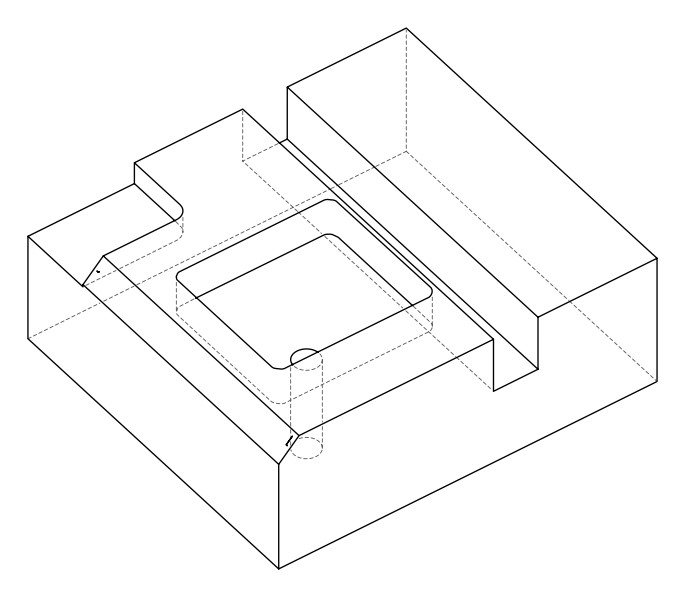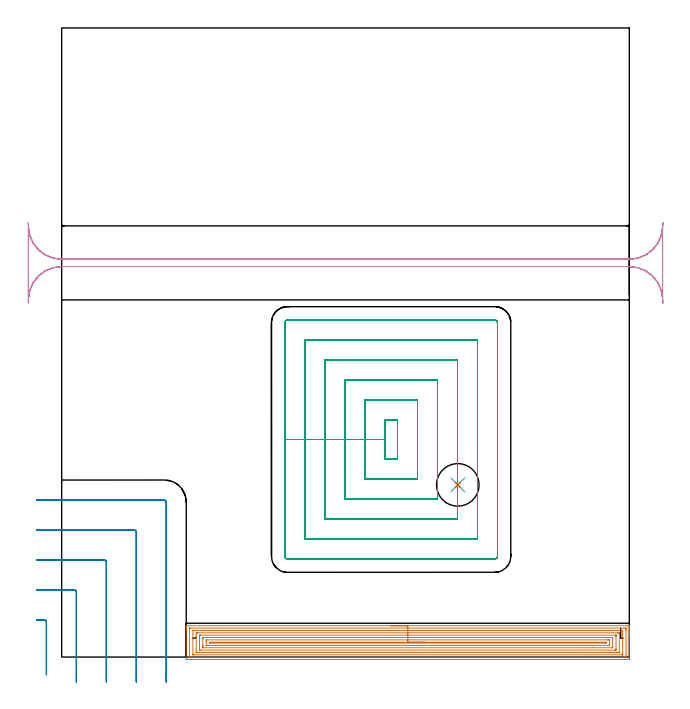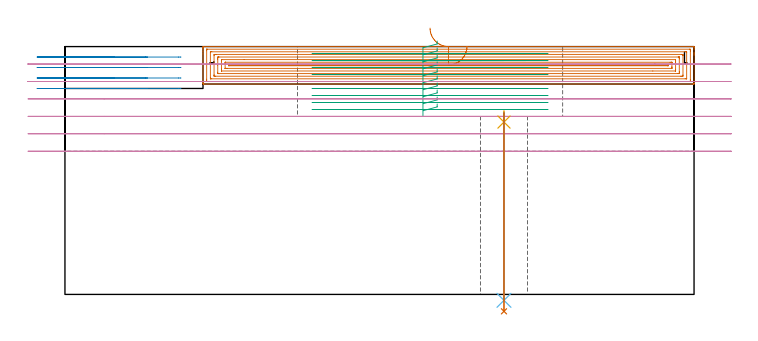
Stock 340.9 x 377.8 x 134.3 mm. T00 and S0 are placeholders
(PLAN: 7 operations, 6 tool changes, 72.7 min)
(1 AREA_MILL | FG_CHAMFER_SURFACE | UGT0205_001 | 17.26 min | 56479 mm3)
(2 MILL_CORNER_NOTCH_RECTANGULAR | CORNER_NOTCH_RECTANGULAR | UGT0201_106 | Follow Part, ap 6, ae 75% | 5.05 min | 178005 mm3)
(3 MILL_RECTANGULAR_POCKET | POCKET_RECTANGULAR_STRAIGHT | NXT0201_012 | Follow Part, ap 4, ae 75% | 38.57 min | 865768 mm3)
(4 MILL_RECTANGULAR_SLOT | SLOT_RECTANGULAR | UGT0201_019 | Follow Part, ap 10, ae 75% | 10.93 min | 858275 mm3)
(5 SPOT_DRILL | STEP1HOLE | NXT0321_9005460120000 | 0.06 min | 183 mm3)
(6 DRILL_THROUGH_HOLE_INTO_CENTER | STEP1HOLE | NXT0301_065 | 0.42 min | 6560 mm3)
(7 DRILL_TO_ENLARGE_THROUGH_HOLE | STEP1HOLE | UGT0301_386 | 0.44 min | 42388 mm3)
(TOOL UGT0205_001 | Chamfer Mill 20 x 3 x 45 deg. | D20 FL50 Z2)
(TOOL UGT0201_106 | End Mill 24 mm | D24 FL25 Z2)
(TOOL NXT0201_012 | ENDMILL 16mm [2P460-1600-NA 1630] | D16 FL38 Z6)
(TOOL UGT0201_019 | End mill 40 mm | D40 FL63 Z6)
(TOOL NXT0321_9005460120000 | NC Spot Drill, 142deg, 12mm, Carbide, Uncoated | D12 PA142 FL30 Z2)
(TOOL NXT0301_065 | Carbide Drill 9.4mm [860.1-0940-075A1-MM 2214] | D9.4 PA140 FL98 Z2)
(TOOL UGT0301_386 | Twist Drill 25.5 mm | D25.5 PA118 FL165 Z2)
(OP 1 AREA_MILL)
G17 G21 G94 G90
T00 M6
G54
G17 G0 G90 X197.85 Y18.8 S1061 M3
G43 Z144.3 H0
G94 G1 X197.888 Z143.428 F250.
X198.002 Z142.563
X198.191 Z141.712
X198.453 Z140.88
X198.787 Z140.074
X199.19 Z139.3
X199.658 Z138.564
X200.19 Z137.872
X200.779 Z137.229
X201.422 Z136.639
X202.114 Z136.108
X202.85 Z135.64
X203.624 Z135.237
X204.43 Z134.903
X205.262 Z134.641
X206.114 Z134.452
X206.978 Z134.338
X207.85 Z134.3
X340.748
X340.89 Y18.794 Z134.293
X340.9 Y18.491 Z133.99
Y18.067 Z133.566
Y17.466 Z132.96
Y15.402 Z130.899
Y14.821 Z130.316
Y14.23 Z129.725
Y-1.047 Z114.45
X340.897 Y-1.34 Z114.157
X340.89 Y-1.492 Z114.005
X340.737 Y-1.499 Z113.999
X340.302 Y-1.5 Z114.
X75.398 Y-1.499 Z114.001
X74.945 Y-1.495 Z114.003
X74.809 Y-1.491 Z114.006
X74.805 Y-1.047 Z114.45
X74.8 Y-0.456 Z115.041
Y14.821 Z130.316
Y16.283 Z131.78
Y17.466 Z132.96
Y18.067 Z133.566
Y18.347 Z133.846
X74.801 Y18.492 Z133.991
X74.81 Y18.794 Z134.293
X74.952 Y18.8 Z134.3
X207.85
Y17.386 Z132.886
X338.518 Y17.385 Z132.885
X338.6 Y17.384 Z132.884
X338.88 Y17.379 Z132.879
X338.89 Y17.289 Z132.789
X338.897 Y17.091 Z132.591
X338.899 Y16.584 Z132.084
X338.9 Y16.206 Z131.706
Y0.716 Z116.216
X338.898 Y0.34 Z115.84
X338.89 Y-0.039 Z115.461
X338.888 Y-0.08 Z115.42
X338.872 Y-0.081 Z115.419
X338.822 Y-0.084 Z115.416
X338.721 Y-0.085 Z115.415
X338.518 Y-0.086 Z115.414
X77.182 Y-0.085 Z115.415
X77.1 Y-0.084 Z115.416
X76.82 Y-0.079 Z115.421
X76.81 Y0.011 Z115.511
X76.803 Y0.209 Z115.709
X76.801 Y0.716 Z116.216
X76.8 Y1.094 Z116.594
Y16.584 Z132.084
X76.802 Y16.96 Z132.46
X76.81 Y17.339 Z132.839
X76.812 Y17.38 Z132.88
X76.828 Y17.381 Z132.881
X76.878 Y17.384 Z132.884
X76.979 Y17.385 Z132.885
X77.182 Y17.386 Z132.886
X207.85
Y15.971 Z131.471
X336.462
X336.734 Y15.97 Z131.47
X336.824 Y15.968 Z131.468
X336.888 Y15.965 Z131.465
X336.893 Y15.866 Z131.366
X336.898 Y15.702 Z131.202
X336.9 Y15.539 Z131.039
X336.899 Y1.434 Z116.934
X336.895 Y1.379 Z116.879
X336.89 Y1.34 Z116.84
X336.868 Y1.335 Z116.835
X336.734 Y1.333 Z116.833
X336.114 Y1.329 Z116.829
X79.238
X78.966 Y1.33 Z116.83
X78.876 Y1.332 Z116.832
X78.812 Y1.335 Z116.835
X78.807 Y1.434 Z116.934
X78.802 Y1.598 Z117.098
X78.8 Y1.761 Z117.261
X78.801 Y15.865 Z131.365
X78.805 Y15.921 Z131.421
X78.81 Y15.959 Z131.459
X78.832 Y15.965 Z131.465
X78.966 Y15.967 Z131.467
X79.586 Y15.971 Z131.471
X207.85
Y14.557 Z130.057
X334.058
X334.326 Y14.556 Z130.056
X334.787 Y14.55 Z130.05
X334.89 Y14.545 Z130.045
X334.895 Y14.364 Z129.864
X334.9 Y13.989 Z129.489
Y13.939 Z129.439
X334.899 Y3.361 Z118.861
X334.89 Y2.945 Z118.445
X334.882 Y2.75 Z118.25
X334.68 Y2.746 Z118.246
X334.058 Y2.743 Z118.243
X333.792
X81.642
X81.374 Y2.744 Z118.244
X80.913 Y2.75 Z118.25
X80.81 Y2.755 Z118.255
X80.805 Y2.936 Z118.436
X80.8 Y3.311 Z118.811
Y3.361 Z118.861
X80.801 Y13.939 Z129.439
X80.81 Y14.355 Z129.855
X80.818 Y14.55 Z130.05
X81.02 Y14.554 Z130.054
X81.642 Y14.557 Z130.057
X81.908
X207.85
Y13.143 Z128.643
X332.361
X332.533 Y13.141 Z128.641
X332.874 Y13.136 Z128.636
X332.891 Y13.119 Z128.619
X332.894 Y13.099 Z128.599
X332.897 Y13.058 Z128.558
X332.9 Y12.44 Z127.94
Y12.176 Z127.676
Y5.124 Z120.624
X332.898 Y4.507 Z120.007
X332.893 Y4.242 Z119.742
X332.89 Y4.172 Z119.672
X332.62 Y4.163 Z119.663
X332.447 Y4.158 Z119.658
X332.361 Y4.157 Z119.657
X332.274
X83.339
X83.167 Y4.159 Z119.659
X82.829 Y4.164 Z119.664
X82.81 Y4.242 Z119.742
X82.802 Y4.859 Z120.359
X82.8 Y8.827 Z124.327
Y11.913 Z127.413
Y12.176 Z127.676
X82.802 Y12.793 Z128.293
X82.807 Y13.058 Z128.558
X82.81 Y13.128 Z128.628
X83.081 Y13.137 Z128.637
X83.253 Y13.142 Z128.642
X83.34 Y13.143 Z128.643
X83.426
X207.85
Y11.729 Z127.229
X330.754 Y11.728 Z127.228
X330.832 Y11.726 Z127.226
X330.876 Y11.722 Z127.222
X330.89 Y11.72 Z127.22
X330.891 Y11.699 Z127.199
X330.897 Y11.295 Z126.795
X330.9 Y10.89 Z126.39
Y10.413 Z125.913
Y6.482 Z121.982
X330.898 Y6.005 Z121.505
X330.895 Y5.606 Z121.106
X330.89 Y5.58 Z121.08
X330.873 Y5.577 Z121.077
X330.82 Y5.574 Z121.074
X330.71 Y5.572 Z121.072
X318.562 Y5.571 Z121.071
X84.946 Y5.572 Z121.072
X84.868 Y5.574 Z121.074
X84.824 Y5.578 Z121.078
X84.81 Y5.58 Z121.08
X84.809 Y5.601 Z121.101
X84.803 Y6.005 Z121.505
X84.8 Y6.41 Z121.91
Y6.887 Z122.387
Y10.818 Z126.318
X84.802 Y11.295 Z126.795
X84.805 Y11.694 Z127.194
X84.81 Y11.72 Z127.22
X84.827 Y11.723 Z127.223
X84.88 Y11.726 Z127.226
X84.99 Y11.728 Z127.228
X97.117 Y11.729 Z127.229
X207.85
Y10.315 Z125.815
X327.914
X328.707 Y10.314 Z125.814
X328.809 Y10.312 Z125.812
X328.874 Y10.308 Z125.808
X328.891 Y10.3 Z125.8
X328.896 Y10.29 Z125.79
X328.899 Y10.277 Z125.777
X328.9 Y7.768 Z123.268
Y7.578 Z123.078
X328.897 Y7.386 Z122.886
X328.89 Y7.007 Z122.507
X328.874 Y6.992 Z122.492
X328.854 Y6.989 Z122.489
X328.806 Y6.987 Z122.487
X328.707 Y6.985 Z122.485
X328.607
X87.786
X86.993 Y6.986 Z122.486
X86.891 Y6.988 Z122.488
X86.826 Y6.992 Z122.492
X86.809 Y7. Z122.5
X86.804 Y7.01 Z122.51
X86.801 Y7.023 Z122.523
X86.8 Y9.532 Z125.032
Y9.722 Z125.222
X86.803 Y9.914 Z125.414
X86.81 Y10.293 Z125.793
X86.826 Y10.308 Z125.808
X86.846 Y10.311 Z125.811
X86.894 Y10.313 Z125.813
X86.993 Y10.314 Z125.814
X87.093 Y10.315 Z125.815
X207.85
Y8.9 Z124.4
X326.836
X326.865 Y8.898 Z124.398
X326.888 Y8.894 Z124.394
X326.892 Y8.856 Z124.356
X326.9 Y8.673 Z124.173
Y8.65 Z124.15
X326.893 Y8.436 Z123.936
X326.891 Y8.414 Z123.914
X326.84 Y8.407 Z123.907
X326.707 Y8.402 Z123.902
X326.538 Y8.4 Z123.9
X88.864
X88.835 Y8.402 Z123.902
X88.812 Y8.406 Z123.906
X88.808 Y8.444 Z123.944
X88.8 Y8.627 Z124.127
Y8.65 Z124.15
X88.807 Y8.864 Z124.364
X88.809 Y8.886 Z124.386
X88.86 Y8.893 Z124.393
X88.993 Y8.898 Z124.398
X89.162 Y8.9 Z124.4
X207.85
X208.722 Z124.439
X209.586 Z124.552
X210.438 Z124.741
X211.27 Z125.004
X212.076 Z125.337
X212.85 Z125.74
X213.586 Z126.209
X214.278 Z126.74
X214.921 Z127.329
X215.51 Z127.973
X216.042 Z128.665
X216.51 Z129.4
X216.913 Z130.174
X217.247 Z130.98
X217.509 Z131.812
X217.698 Z132.664
X217.812 Z133.529
X217.85 Z134.4
G0 Z144.3
M5
M2
(OP 2 MILL_CORNER_NOTCH_RECTANGULAR)
G17 G21 G94 G90
T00 M6
G54
G17 G0 G90 X-9.2 Y-10.705 S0 M3
G43 Z144.3 H0
Z128.625
G94 G1 Y-7.705 F250.
Y21.107 F500.
G3 X-10.393 Y22.3 R1.2
G1 X-12.
X-15. F250.
G0 Z144.3
X8.8 Y-15.
Z128.625
G1 Y-12.
Y39.106 F500.
G3 X7.606 Y40.3 R1.2
G1 X-12.
X-15. F250.
G0 Z144.3
X26.8 Y-15.
Z128.625
G1 Y-12.
Y57.106 F500.
G3 X25.606 Y58.3 R1.2
G1 X-12.
X-15. F250.
G0 Z144.3
X44.8 Y-15.
Z128.625
G1 Y-12.
Y75.105 F500.
G3 X43.605 Y76.3 R1.2
G1 X-12.
X-15. F250.
G0 Z144.3
X62.8 Y-15.
Z128.625
G1 Y-12.
Y93.105 F500.
G3 X61.605 Y94.3 R1.2
G1 X-12.
X-15. F250.
G0 Z144.3
X-9.2 Y-10.705
Z122.95
G1 Y-7.705
Y21.107 F500.
G3 X-10.393 Y22.3 R1.2
G1 X-12.
X-15. F250.
G0 Z144.3
X8.8 Y-15.
Z122.95
G1 Y-12.
Y39.106 F500.
G3 X7.606 Y40.3 R1.2
G1 X-12.
X-15. F250.
G0 Z144.3
X26.8 Y-15.
Z122.95
G1 Y-12.
Y57.106 F500.
G3 X25.606 Y58.3 R1.2
G1 X-12.
X-15. F250.
G0 Z144.3
X44.8 Y-15.
Z122.95
G1 Y-12.
Y75.105 F500.
G3 X43.605 Y76.3 R1.2
G1 X-12.
X-15. F250.
G0 Z144.3
X62.8 Y-15.
Z122.95
G1 Y-12.
Y93.105 F500.
G3 X61.605 Y94.3 R1.2
G1 X-12.
X-15. F250.
G0 Z144.3
X-9.2 Y-10.705
Z117.275
G1 Y-7.705
Y21.107 F500.
G3 X-10.393 Y22.3 R1.2
G1 X-12.
X-15. F250.
G0 Z144.3
X8.8 Y-15.
Z117.275
G1 Y-12.
Y39.106 F500.
G3 X7.606 Y40.3 R1.2
G1 X-12.
X-15. F250.
G0 Z144.3
X26.8 Y-15.
Z117.275
G1 Y-12.
Y57.106 F500.
G3 X25.606 Y58.3 R1.2
G1 X-12.
X-15. F250.
G0 Z144.3
X44.8 Y-15.
Z117.275
G1 Y-12.
Y75.105 F500.
G3 X43.605 Y76.3 R1.2
G1 X-12.
X-15. F250.
G0 Z144.3
X62.8 Y-15.
Z117.275
G1 Y-12.
Y93.105 F500.
G3 X61.605 Y94.3 R1.2
G1 X-12.
X-15. F250.
G0 Z144.3
X-9.2 Y-10.705
Z111.6
G1 Y-7.705
Y21.107 F500.
G3 X-10.393 Y22.3 R1.2
G1 X-12.
X-15. F250.
G0 Z144.3
X8.8 Y-15.
Z111.6
G1 Y-12.
Y39.106 F500.
G3 X7.606 Y40.3 R1.2
G1 X-12.
X-15. F250.
G0 Z144.3
X26.8 Y-15.
Z111.6
G1 Y-12.
Y57.106 F500.
G3 X25.606 Y58.3 R1.2
G1 X-12.
X-15. F250.
G0 Z144.3
X44.8 Y-15.
Z111.6
G1 Y-12.
Y75.105 F500.
G3 X43.605 Y76.3 R1.2
G1 X-12.
X-15. F250.
G0 Z144.3
X62.8 Y-15.
Z111.6
G1 Y-12.
Y93.105 F500.
G3 X61.605 Y94.3 R1.2
G1 X-12.
X-15. F250.
G0 Z144.3
M5
M2
(OP 3 MILL_RECTANGULAR_POCKET)
G17 G21 G94 G90
T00 M6
G54
G17 G0 G90 X201.7 Y136.509 S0 M3
G43 Z144.3 H1
Z137.3
G94 G1 Y142.4 Z135.722 F250.
X194. Z133.658
Y130.65 Z130.51
Y118.9 F500.
X201.7
Y142.4
X194.
Y130.65
X182.
Y106.9
X213.7
Y154.4
X182.
Y130.65
X170.
Y94.9
X225.7
Y166.4
X170.
Y130.65
X158.
Y82.9
X237.7
Y178.4
X158.
Y130.65
X146.
Y70.9
X249.7
Y190.4
X146.
Y130.65
X134.
Y60.5
G3 X135.6 Y58.9 R1.6
G1 X260.1
G3 X261.7 Y60.5 R1.6
G1 Y200.8
G3 X260.1 Y202.4 R1.6
G1 X135.6
G3 X134. Y200.8 R1.6
G1 Y130.65
Y129.65
G0 X201.7 Y136.509 Z133.51
G1 Y142.4 Z131.932 F250.
X194. Z129.868
Y130.65 Z126.72
Y118.9 F500.
X201.7
Y142.4
X194.
Y130.65
X182.
Y106.9
X213.7
Y154.4
X182.
Y130.65
X170.
Y94.9
X225.7
Y166.4
X170.
Y130.65
X158.
Y82.9
X237.7
Y178.4
X158.
Y130.65
X146.
Y70.9
X249.7
Y190.4
X146.
Y130.65
X134.
Y60.5
G3 X135.6 Y58.9 R1.6
G1 X260.1
G3 X261.7 Y60.5 R1.6
G1 Y200.8
G3 X260.1 Y202.4 R1.6
G1 X135.6
G3 X134. Y200.8 R1.6
G1 Y130.65
Y129.65
G0 X201.7 Y136.509 Z129.72
G1 Y142.4 Z128.142 F250.
X194. Z126.078
Y130.65 Z122.93
Y118.9 F500.
X201.7
Y142.4
X194.
Y130.65
X182.
Y106.9
X213.7
Y154.4
X182.
Y130.65
X170.
Y94.9
X225.7
Y166.4
X170.
Y130.65
X158.
Y82.9
X237.7
Y178.4
X158.
Y130.65
X146.
Y70.9
X249.7
Y190.4
X146.
Y130.65
X134.
Y60.5
G3 X135.6 Y58.9 R1.6
G1 X260.1
G3 X261.7 Y60.5 R1.6
G1 Y200.8
G3 X260.1 Y202.4 R1.6
G1 X135.6
G3 X134. Y200.8 R1.6
G1 Y130.65
Y129.65
G0 X201.7 Y136.509 Z125.93
G1 Y142.4 Z124.352 F250.
X194. Z122.288
Y130.65 Z119.14
Y118.9 F500.
X201.7
Y142.4
X194.
Y130.65
X182.
Y106.9
X213.7
Y154.4
X182.
Y130.65
X170.
Y94.9
X225.7
Y166.4
X170.
Y130.65
X158.
Y82.9
X237.7
Y178.4
X158.
Y130.65
X146.
Y70.9
X249.7
Y190.4
X146.
Y130.65
X134.
Y60.5
G3 X135.6 Y58.9 R1.6
G1 X260.1
G3 X261.7 Y60.5 R1.6
G1 Y200.8
G3 X260.1 Y202.4 R1.6
G1 X135.6
G3 X134. Y200.8 R1.6
G1 Y130.65
Y129.65
G0 X201.7 Y136.509 Z122.14
G1 Y142.4 Z120.562 F250.
X194. Z118.498
Y130.65 Z115.35
Y118.9 F500.
X201.7
Y142.4
X194.
Y130.65
X182.
Y106.9
X213.7
Y154.4
X182.
Y130.65
X170.
Y94.9
X225.7
Y166.4
X170.
Y130.65
X158.
Y82.9
X237.7
Y178.4
X158.
Y130.65
X146.
Y70.9
X249.7
Y190.4
X146.
Y130.65
X134.
Y60.5
G3 X135.6 Y58.9 R1.6
G1 X260.1
G3 X261.7 Y60.5 R1.6
G1 Y200.8
G3 X260.1 Y202.4 R1.6
G1 X135.6
G3 X134. Y200.8 R1.6
G1 Y130.65
Y129.65
G0 X201.7 Y136.509 Z118.35
G1 Y142.4 Z116.772 F250.
X194. Z114.708
Y130.65 Z111.56
Y118.9 F500.
X201.7
Y142.4
X194.
Y130.65
X182.
Y106.9
X213.7
Y154.4
X182.
Y130.65
X170.
Y94.9
X225.7
Y166.4
X170.
Y130.65
X158.
Y82.9
X237.7
Y178.4
X158.
Y130.65
X146.
Y70.9
X249.7
Y190.4
X146.
Y130.65
X134.
Y60.5
G3 X135.6 Y58.9 R1.6
G1 X260.1
G3 X261.7 Y60.5 R1.6
G1 Y200.8
G3 X260.1 Y202.4 R1.6
G1 X135.6
G3 X134. Y200.8 R1.6
G1 Y130.65
Y129.65
G0 X201.7 Y136.509 Z114.56
G1 Y142.4 Z112.982 F250.
X194. Z110.918
Y130.65 Z107.77
Y118.9 F500.
X201.7
Y142.4
X194.
Y130.65
X182.
Y106.9
X213.7
Y154.4
X182.
Y130.65
X170.
Y94.9
X225.7
Y166.4
X170.
Y130.65
X158.
Y82.9
X237.7
Y178.4
X158.
Y130.65
X146.
Y70.9
X249.7
Y190.4
X146.
Y130.65
X134.
Y60.5
G3 X135.6 Y58.9 R1.6
G1 X260.1
G3 X261.7 Y60.5 R1.6
G1 Y200.8
G3 X260.1 Y202.4 R1.6
G1 X135.6
G3 X134. Y200.8 R1.6
G1 Y130.65
Y129.65
G0 X201.7 Y136.509 Z110.77
G1 Y142.4 Z109.192 F250.
X194. Z107.128
Y130.65 Z103.98
Y118.9 F500.
X201.7
Y142.4
X194.
Y130.65
X182.
Y106.9
X213.7
Y154.4
X182.
Y130.65
X170.
Y94.9
X225.7
Y166.4
X170.
Y130.65
X158.
Y82.9
X237.7
Y178.4
X158.
Y130.65
X146.
Y70.9
X249.7
Y190.4
X146.
Y130.65
X134.
Y60.5
G3 X135.6 Y58.9 R1.6
G1 X260.1
G3 X261.7 Y60.5 R1.6
G1 Y200.8
G3 X260.1 Y202.4 R1.6
G1 X135.6
G3 X134. Y200.8 R1.6
G1 Y130.65
Y129.65
G0 X201.7 Y136.509 Z106.98
G1 Y142.4 Z105.402 F250.
X194. Z103.338
Y130.65 Z100.19
Y118.9 F500.
X201.7
Y142.4
X194.
Y130.65
X182.
Y106.9
X213.7
Y154.4
X182.
Y130.65
X170.
Y94.9
X225.7
Y166.4
X170.
Y130.65
X158.
Y82.9
X237.7
Y178.4
X158.
Y130.65
X146.
Y70.9
X249.7
Y190.4
X146.
Y130.65
X134.
Y60.5
G3 X135.6 Y58.9 R1.6
G1 X260.1
G3 X261.7 Y60.5 R1.6
G1 Y200.8
G3 X260.1 Y202.4 R1.6
G1 X135.6
G3 X134. Y200.8 R1.6
G1 Y130.65
Y129.65
G0 X201.7 Y136.509 Z103.19
G1 Y142.4 Z101.612 F250.
X194. Z99.548
Y130.65 Z96.4
Y118.9 F500.
X201.7
Y142.4
X194.
Y130.65
X182.
Y106.9
X213.7
Y154.4
X182.
Y130.65
X170.
Y94.9
X225.7
Y166.4
X170.
Y130.65
X158.
Y82.9
X237.7
Y178.4
X158.
Y130.65
X146.
Y70.9
X249.7
Y190.4
X146.
Y130.65
X134.
Y60.5
G3 X135.6 Y58.9 R1.6
G1 X260.1
G3 X261.7 Y60.5 R1.6
G1 Y200.8
G3 X260.1 Y202.4 R1.6
G1 X135.6
G3 X134. Y200.8 R1.6
G1 Y130.65
Y129.65
G0 Z144.3
M5
M2
(OP 4 MILL_RECTANGULAR_SLOT)
G17 G21 G94 G90
T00 M6
G54
G17 G0 G90 X-20.134 Y212.6 S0 M3
G43 Z144.3 H0
Z124.85
G94 G1 X-19.97 Y215.595 F250.
G2 X-0.32 Y234.497 R20. F500.
X0. Y234.5 R20. F445.
G1 X319.68
X340.9 F500.
G2 X360.87 Y215.595 R20.
G1 X360.9
Y257.805
X360.87
G2 X340.9 Y238.9 R20.
G1 X0.
G2 X-19.97 Y257.805 R20.
G1 X-20.134 Y260.8 F250.
G0 Y212.6 Z115.4
G1 X-19.97 Y215.595
G2 X-0.32 Y234.497 R20. F500.
X0. Y234.5 R20. F430.
G1 X319.68
X340.9 F500.
G2 X360.87 Y215.595 R20.
G1 X360.9
Y257.805
X360.87
G2 X340.9 Y238.9 R20.
G1 X0.
G2 X-19.97 Y257.805 R20.
G1 X-20.134 Y260.8 F250.
G0 Z144.3
X361.034
Z105.95
G1 X360.87 Y257.805
G2 X341.22 Y238.903 R20. F500.
X340.9 Y238.9 R20. F445.
G1 X21.22
X0. F500.
G2 X-19.99 Y258.268 R20.
G1 Y215.132
G2 X0. Y234.5 R20.
G1 X340.9
G2 X360.87 Y215.595 R20.
G1 X361.034 Y212.6 F250.
G0 Y260.8 Z96.5
G1 X360.87 Y257.805
G2 X341.22 Y238.903 R20. F500.
X340.9 Y238.9 R20. F430.
G1 X21.22
X0. F500.
G2 X-19.99 Y258.268 R20.
G1 Y215.132
G2 X0. Y234.5 R20.
G1 X340.9
G2 X360.87 Y215.595 R20.
G1 X361.034 Y212.6 F250.
G0 Y260.8 Z87.05
G1 X360.87 Y257.805
G2 X341.22 Y238.903 R20. F500.
X340.9 Y238.9 R20. F445.
G1 X21.22
X0. F500.
G2 X-19.99 Y258.268 R20.
G1 Y215.132
G2 X0. Y234.5 R20.
G1 X340.9
G2 X360.87 Y215.595 R20.
G1 X361.034 Y212.6 F250.
G0 Y260.8 Z77.6
G1 X360.87 Y257.805
G2 X341.22 Y238.903 R20. F500.
X340.9 Y238.9 R20. F430.
G1 X21.22
X0. F500.
G2 X-19.99 Y258.268 R20.
G1 Y215.132
G2 X0. Y234.5 R20.
G1 X340.9
G2 X360.87 Y215.595 R20.
G1 X361.034 Y212.6 F250.
G0 Z144.3
M5
M2
(OP 5 SPOT_DRILL)
G17 G21 G94 G90
T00 M6
G54
G17 G0 G90 X237.9 Y103.4 S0 M3
G43 Z144.3 H0
G94 G81 G98 Z93.4 F250. R99.4
G80
M5
M2
(OP 6 DRILL_THROUGH_HOLE_INTO_CENTER)
G17 G21 G94 G90
T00 M6
G54
G17 G0 G90 X237.9 Y103.4 S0 M3
G43 Z144.3 H1
G94 G73 G98 Z-3.211 F250. Q9.056 R98.4
G80
M5
M2
(OP 7 DRILL_TO_ENLARGE_THROUGH_HOLE)
G17 G21 G94 G90
T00 M6
G54
G17 G0 G90 X237.9 Y103.4 S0 M3
G43 Z144.3 H0
G94 G73 G98 Z-9.161 F250. Q21.112 R98.4
G80
M5
M2
